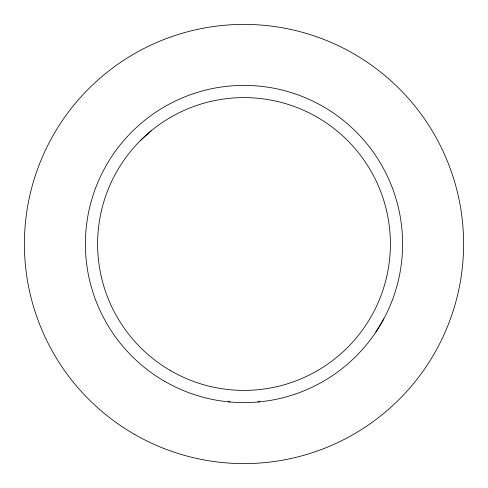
<?xml version="1.0" encoding="UTF-8"?>
<svg xmlns="http://www.w3.org/2000/svg" width="488" height="488" viewBox="0 0 488 488"><rect width="100%" height="100%" fill="white"/><g stroke="black" fill="none" stroke-linecap="round" stroke-linejoin="round"><path stroke-width="0.73" d="M375.87 332.108L383.873 318.762M140.477 140.477L151.127 130.827M258.06 401.905L259.543 401.831M228.451 401.831L229.933 401.905M170.8 370.782A146.4 146.4 0 0 0 390.4 243.994A146.4 146.4 0 0 0 170.8 117.212A146.4 146.4 0 0 0 170.8 370.782M164.7 381.354A158.6 158.6 0 0 0 402.6 244A158.6 158.6 0 0 0 164.7 106.646A158.6 158.6 0 0 0 164.7 381.354M134.2 434.18A219.6 219.6 0 0 0 463.6 244A219.6 219.6 0 0 0 134.2 53.82A219.6 219.6 0 0 0 134.2 434.18"/></g></svg>
